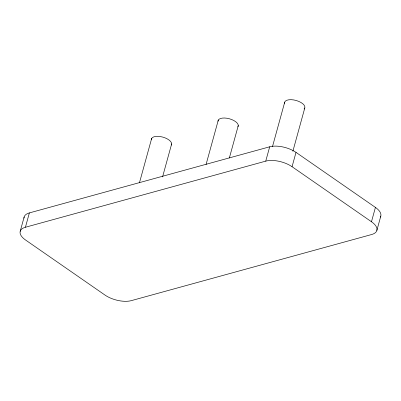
<?xml version="1.0" encoding="UTF-8"?>
<svg xmlns="http://www.w3.org/2000/svg" width="401" height="401" viewBox="0 0 401 401"><rect width="100%" height="100%" fill="white"/><g stroke="black" fill="none" stroke-linecap="round" stroke-linejoin="round"><path stroke-width="0.6" d="M20.195 231.332L24.145 217.001M375.426 207.417L371.476 221.753A19.153 8.757 15.4 0 1 371.627 234.525L131.307 300.64A19.153 8.757 15.4 0 1 104.987 295.066L25.574 240.019A19.153 8.757 15.4 0 1 25.428 227.247L29.373 212.911L269.693 146.796A19.153 8.757 15.4 0 1 296.013 152.37L375.426 207.417A19.153 8.757 15.4 0 1 380.343 217.162M139.443 182.836L151.693 138.355M162.56 176.916L171.668 143.859M206.064 164.51L218.319 120.029M229.347 157.989L238.289 125.528M25.428 227.247L265.743 161.132L269.693 146.796M272.479 146.616L284.73 102.135M292.87 151.247L304.79 107.964M371.476 221.753L292.063 166.706L296.013 152.37M376.855 230.44L380.805 216.104M24 218.144A19.153 8.757 15.4 0 1 29.373 212.911M265.743 161.132A19.153 8.757 15.4 0 1 292.063 166.706M151.362 139.558A10.446 4.777 15.4 0 1 162.786 137.102A10.446 4.777 15.4 0 1 171.337 145.062M217.984 121.227A10.446 4.777 15.4 0 1 229.407 118.776A10.446 4.777 15.4 0 1 237.958 126.731M304.038 109.037A10.446 4.777 15.4 0 0 302.966 103.919L301.141 102.596A10.446 4.777 15.4 0 0 288.785 99.794L286.865 100.265A10.446 4.777 15.4 0 0 284.665 103.403"/></g></svg>
